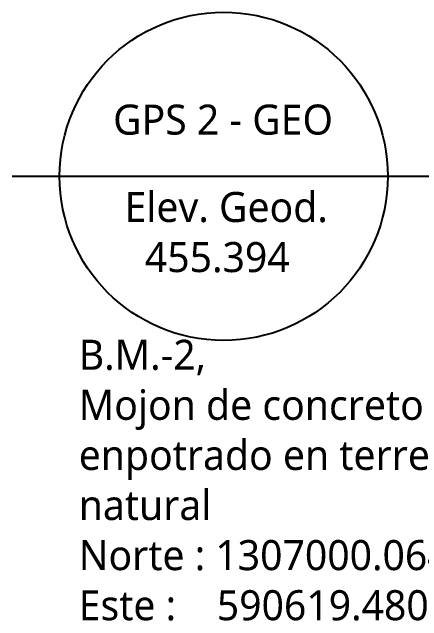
# Model space of a CAD drawing. Header units: millimetres. Extents: x 86 to 591881, y 99 to 1307229.
# Drawn here: x 590757.7 to 590791.8, y 1306971.6 to 1307022.2 of the extents above; entities that cross this region are included whole.
import ezdxf

# ---------------------------------------------------------------- set-up
doc = ezdxf.new("R2010")
doc.units = ezdxf.units.MM
doc.layers.add('_TEXTO', color=3, linetype='Continuous', lineweight=25)
doc.layers.add('LOTES', color=104, linetype='Continuous')
doc.styles.add('ST - ETIQUETAS', font='', dxfattribs={"height": 2.5})
doc.styles.get('ST - ETIQUETAS').set_extended_font_data('Roboto Thin')

msp = doc.modelspace()

# ---------------------------------------------------------------- linework, layer by layer
at = {"color": 5}
msp.add_circle((590775.289, 1307008.586), 13.654, dxfattribs=at)
at = {"layer": 'LOTES'}
msp.add_lwpolyline([(590757.691, 1307008.586), (590792.886, 1307008.586)], dxfattribs=at)

# ---------------------------------------------------------------- texts
at = {"layer": '_TEXTO', "lineweight": 0, "char_height": 2.5, "attachment_point": 1, "style": 'ST - ETIQUETAS'}
for s, insert, width in [('GPS 2 - GEO', (590766.088, 1307014.552), 23.04), ('Elev. Geod.\\P  455.394\\P   ', (590767.042, 1307007.283), 23.04), ('B.M.-2, \\PMojon de concreto\\Penpotrado en terreno\\Pnatural \\PNorte : 1307000.064\\PEste :    590619.480', (590763.231, 1306994.989), 41.99086)]:
    msp.add_mtext(s, dxfattribs=dict(at, insert=insert, width=width))

doc.saveas('drawing.dxf')
